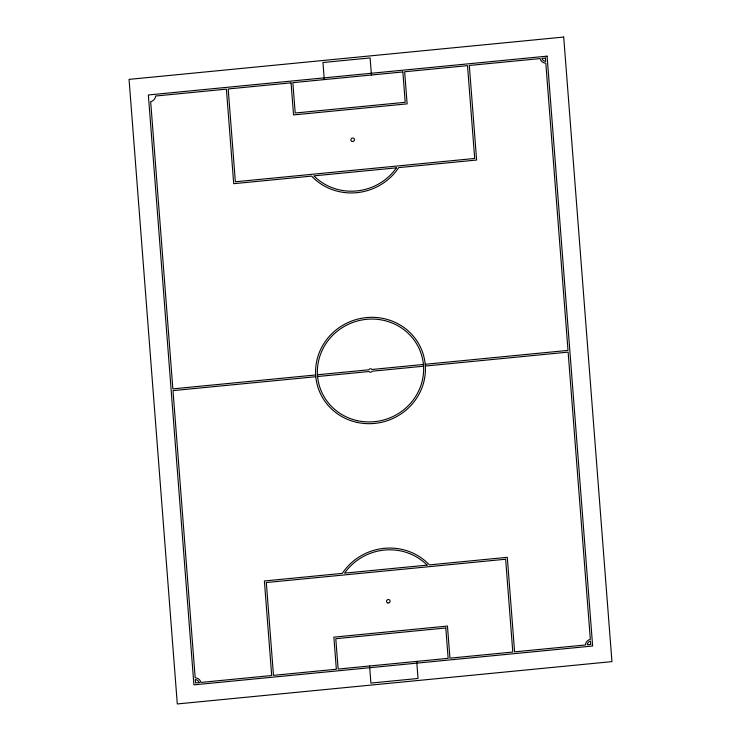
<?xml version="1.0" encoding="UTF-8"?>
<svg xmlns="http://www.w3.org/2000/svg" width="741" height="741" viewBox="0 0 741 741"><rect width="100%" height="100%" fill="white"/><g stroke="black" fill="none" stroke-linecap="round" stroke-linejoin="round"><path stroke-width="1.11" d="M315.657 374.965L172.866 388.877L150.682 101.684A6.336 6.076 -19.4 0 0 155.61 96.024L226.403 89.133L233.702 183.685L311.609 176.099A55.177 52.935 -19.4 0 0 398.714 167.614L476.611 160.028L469.312 65.467L540.096 58.576A6.336 6.076 -19.4 0 0 545.821 63.198L568.004 350.391L425.204 364.294M317.454 374.789L368.879 369.787A1.806 1.732 -19.4 0 1 371.991 369.481L423.407 364.47M315.796 376.706L172.996 390.609L195.179 677.802A6.336 6.076 -19.4 0 1 200.904 682.424L271.688 675.533L264.389 580.972L342.286 573.386A55.177 52.935 -19.4 0 1 429.391 564.901L507.298 557.315L514.597 651.867L585.39 644.976A6.336 6.076 -19.4 0 1 590.318 639.316L568.134 352.123L425.343 366.035M317.593 376.53L369.009 371.519A1.806 1.732 -19.4 0 0 372.121 371.213L423.546 366.211M371.426 75.008L370.111 57.928L322.965 62.522L324.289 79.593M416.711 661.407L418.035 678.478L370.889 683.072L369.574 665.992M563.706 37.05L129.054 79.38L177.294 703.95L611.946 661.62L563.706 37.05M547.09 56.149L148.357 94.987L193.91 684.851L592.643 646.013L547.09 56.149M291.056 82.835L228.2 88.957L235.36 181.777L474.685 158.463L467.515 65.643L404.651 71.766L407.133 103.86L293.538 114.929L291.056 82.835M402.854 71.942L292.852 82.659L295.196 113.021L405.207 102.304L402.854 71.942M545.422 58.057L541.921 58.4A4.52 4.335 -19.4 0 0 545.682 61.438L545.422 58.057M396.426 167.837L313.888 175.876A53.371 51.194 -19.4 0 0 396.426 167.837M427.112 565.124L344.574 573.163A53.371 51.194 -19.4 0 1 427.112 565.124M505.64 559.223L266.315 582.537L273.485 675.357L336.349 669.234L333.867 637.14L447.462 626.071L449.944 658.165L512.8 652.043L505.64 559.223M445.804 627.979L335.793 638.696L338.146 669.058L448.148 658.341L445.804 627.979M199.079 682.6L195.578 682.943L195.318 679.562A4.52 4.335 -19.4 0 1 199.079 682.6M590.716 644.457L587.215 644.8A4.52 4.335 -19.4 0 1 590.447 641.076L590.716 644.457M387.904 602.952A1.806 1.732 -19.4 0 0 390.044 600.701A1.806 1.732 -19.4 0 0 387.015 600.08A1.806 1.732 -19.4 0 0 387.904 602.952M356.838 422.342A55.177 52.935 -19.4 0 0 423.407 354.874A55.177 52.935 -19.4 0 0 331.255 334.293A55.177 52.935 -19.4 0 0 356.838 422.342M357.31 420.647A53.371 51.194 -19.4 0 0 421.666 355.365A53.371 51.194 -19.4 0 0 332.524 335.497A53.371 51.194 -19.4 0 0 357.31 420.647M352.262 141.466A1.806 1.732 -19.4 0 0 354.402 139.215A1.806 1.732 -19.4 0 0 351.373 138.595A1.806 1.732 -19.4 0 0 352.262 141.466"/></g></svg>
